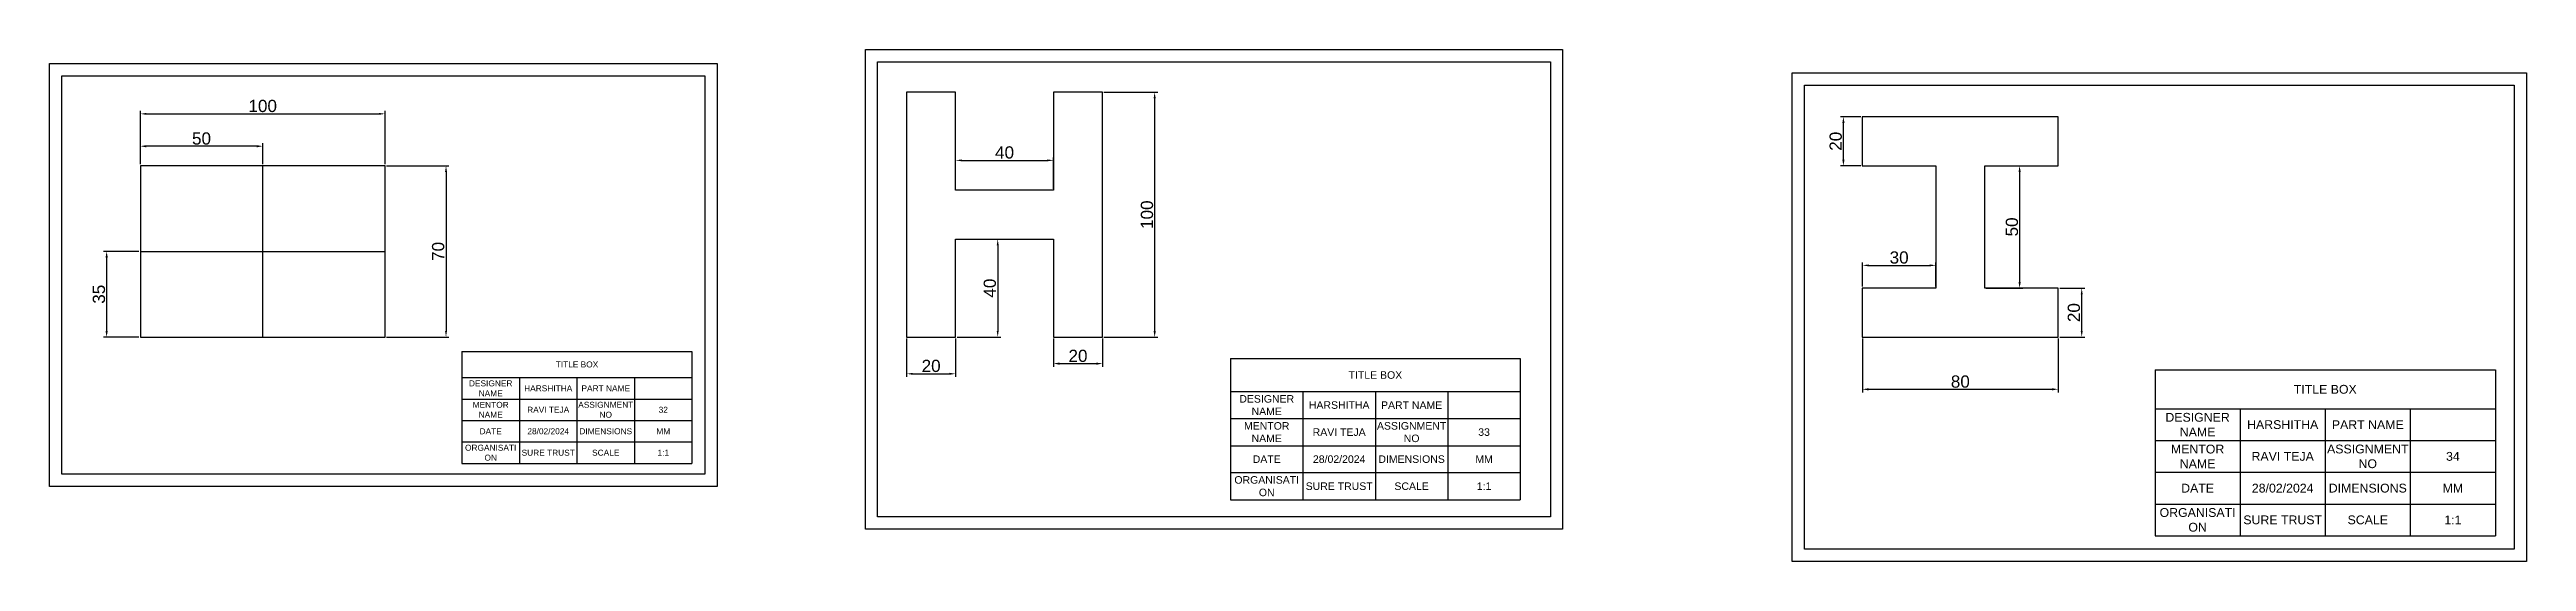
# Model space of a CAD drawing. Header units: millimetres. Extents: x -37 to 1830, y -92 to 119.
# Drawn here: x -37 to 975, y -92 to 117 of the extents above; entities that cross this region are included whole.
import ezdxf

# ---------------------------------------------------------------- set-up
doc = ezdxf.new("R2010")
doc.units = ezdxf.units.MM
doc.styles.get("Standard").update_dxf_attribs({"font": 'arial.ttf'})
doc.dimstyles.new('ISO-25', dxfattribs={"dimtxt": 5, "dimasz": 2.5, "dimexe": 1.25, "dimexo": 0.625, "dimtad": 1, "dimtxsty": 'Standard', "dimcen": 2.5, "dimclrd": 40, "dimclre": 40, "dimclrt": 40, "dimadec": 0, "dimazin": 0, "dimtfac": 1, "dimtmove": 0, "dimatfit": 3, "dimfxl": 1, "dimarcsym": 0})

# ---------------------------------------------------------------- blocks, each defined once
blk = doc.blocks.new('*D1')
at = {"color": 40, "lineweight": -2, "transparency": 16777216}
for p, q in [((703.6, -0.6), (703.6, -22.6)), ((783.6, -0.6), (783.6, -22.6)), ((706.1, -21.3), (781.1, -21.3))]:
    blk.add_line(p, q, dxfattribs=at)
at = {"color": 40, "transparency": 16777216}
for points in [[(706.1, -20.9), (706.1, -21.8), (703.6, -21.3)], [(781.1, -20.9), (781.1, -21.8), (783.6, -21.3)]]:
    blk.add_solid(points, dxfattribs=at)
at = {"layer": 'Defpoints', "color": 0, "transparency": 16777216}
for p in [(703.6, 0), (783.6, 0), (783.6, -21.3)]:
    blk.add_point(p, dxfattribs=at)
at = {"color": 40, "transparency": 16777216, "insert": (743.6, -18.2), "char_height": 5, "attachment_point": 5}
blk.add_mtext('80', dxfattribs=at)
blk = doc.blocks.new('*D2')
at = {"color": 40, "lineweight": -2, "transparency": 16777216}
for p, q in [((784.2, 20), (794.5, 20)), ((793.2, 2.5), (793.2, 17.5)), ((784.2, 0), (794.5, 0))]:
    blk.add_line(p, q, dxfattribs=at)
at = {"color": 40, "transparency": 16777216}
for points in [[(792.8, 17.5), (793.6, 17.5), (793.2, 20)], [(792.8, 2.5), (793.6, 2.5), (793.2, 0)]]:
    blk.add_solid(points, dxfattribs=at)
at = {"layer": 'Defpoints', "color": 0, "transparency": 16777216}
for p in [(783.6, 20), (793.2, 20), (783.6, 0)]:
    blk.add_point(p, dxfattribs=at)
at = {"color": 40, "transparency": 16777216, "insert": (790, 10), "char_height": 5, "attachment_point": 5, "rotation": 90}
blk.add_mtext('20', dxfattribs=at)
blk = doc.blocks.new('*D3')
at = {"color": 40, "lineweight": -2, "transparency": 16777216}
for p, q in [((754.2, 70), (769.1, 70)), ((767.8, 67.5), (767.8, 22.5)), ((754.2, 20), (769.1, 20))]:
    blk.add_line(p, q, dxfattribs=at)
at = {"color": 40, "transparency": 16777216}
for points in [[(767.4, 67.5), (768.3, 67.5), (767.8, 70)], [(767.4, 22.5), (768.3, 22.5), (767.8, 20)]]:
    blk.add_solid(points, dxfattribs=at)
at = {"layer": 'Defpoints', "color": 0, "transparency": 16777216}
for p in [(753.6, 70), (753.6, 20), (767.8, 20)]:
    blk.add_point(p, dxfattribs=at)
at = {"color": 40, "transparency": 16777216, "insert": (764.7, 45), "char_height": 5, "attachment_point": 5, "rotation": 90}
blk.add_mtext('50', dxfattribs=at)
blk = doc.blocks.new('*D4')
at = {"color": 40, "lineweight": -2, "transparency": 16777216}
for p, q in [((702.9, 90), (694.6, 90)), ((695.8, 87.5), (695.8, 72.5)), ((702.9, 70), (694.6, 70))]:
    blk.add_line(p, q, dxfattribs=at)
at = {"color": 40, "transparency": 16777216}
for points in [[(695.4, 87.5), (696.3, 87.5), (695.8, 90)], [(695.4, 72.5), (696.3, 72.5), (695.8, 70)]]:
    blk.add_solid(points, dxfattribs=at)
at = {"layer": 'Defpoints', "color": 0, "transparency": 16777216}
for p in [(703.6, 90), (695.8, 70), (703.6, 70)]:
    blk.add_point(p, dxfattribs=at)
at = {"color": 40, "transparency": 16777216, "insert": (692.7, 80), "char_height": 5, "attachment_point": 5, "rotation": 90}
blk.add_mtext('20', dxfattribs=at)
blk = doc.blocks.new('*D5')
at = {"color": 40, "lineweight": -2, "transparency": 16777216}
for p, q in [((703.6, 20.6), (703.6, 30.5)), ((733.6, 20.6), (733.6, 30.5)), ((706.1, 29.3), (731.1, 29.3))]:
    blk.add_line(p, q, dxfattribs=at)
at = {"color": 40, "transparency": 16777216}
for points in [[(706.1, 29.7), (706.1, 28.9), (703.6, 29.3)], [(731.1, 29.7), (731.1, 28.9), (733.6, 29.3)]]:
    blk.add_solid(points, dxfattribs=at)
at = {"layer": 'Defpoints', "color": 0, "transparency": 16777216}
for p in [(733.6, 29.3), (703.6, 20), (733.6, 20)]:
    blk.add_point(p, dxfattribs=at)
at = {"color": 40, "transparency": 16777216, "insert": (718.6, 32.5), "char_height": 5, "attachment_point": 5}
blk.add_mtext('30', dxfattribs=at)
blk = doc.blocks.new('*D6')
at = {"color": 40, "lineweight": -2, "transparency": 16777216}
for p, q in [((313.1, -0.6), (313.1, -16.3)), ((333.1, -0.6), (333.1, -16.3)), ((315.6, -15), (330.6, -15))]:
    blk.add_line(p, q, dxfattribs=at)
at = {"color": 40, "transparency": 16777216}
for points in [[(315.6, -14.6), (315.6, -15.4), (313.1, -15)], [(330.6, -14.6), (330.6, -15.4), (333.1, -15)]]:
    blk.add_solid(points, dxfattribs=at)
at = {"layer": 'Defpoints', "color": 0, "transparency": 16777216}
for p in [(313.1, 0), (333.1, 0), (333.1, -15)]:
    blk.add_point(p, dxfattribs=at)
at = {"color": 40, "transparency": 16777216, "insert": (323.1, -11.8), "char_height": 5, "attachment_point": 5}
blk.add_mtext('20', dxfattribs=at)
blk = doc.blocks.new('*D7')
at = {"color": 40, "lineweight": -2, "transparency": 16777216}
for p, q in [((393.7, 100), (415.7, 100)), ((414.4, 97.5), (414.4, 2.5)), ((393.7, 0), (415.7, 0))]:
    blk.add_line(p, q, dxfattribs=at)
at = {"color": 40, "transparency": 16777216}
for points in [[(414, 97.5), (414.9, 97.5), (414.4, 100)], [(414, 2.5), (414.9, 2.5), (414.4, 0)]]:
    blk.add_solid(points, dxfattribs=at)
at = {"layer": 'Defpoints', "color": 0, "transparency": 16777216}
for p in [(393.1, 100), (393.1, 0), (414.4, 0)]:
    blk.add_point(p, dxfattribs=at)
at = {"color": 40, "transparency": 16777216, "insert": (411.3, 50), "char_height": 5, "attachment_point": 5, "rotation": 90}
blk.add_mtext('100', dxfattribs=at)
blk = doc.blocks.new('*D8')
at = {"color": 40, "lineweight": -2, "transparency": 16777216}
for p, q in [((333.1, 60.6), (333.1, 73.4)), ((335.6, 72.2), (370.6, 72.2)), ((373.1, 60.6), (373.1, 73.4))]:
    blk.add_line(p, q, dxfattribs=at)
at = {"color": 40, "transparency": 16777216}
for points in [[(335.6, 72.6), (335.6, 71.8), (333.1, 72.2)], [(370.6, 72.6), (370.6, 71.8), (373.1, 72.2)]]:
    blk.add_solid(points, dxfattribs=at)
at = {"layer": 'Defpoints', "color": 0, "transparency": 16777216}
for p in [(373.1, 72.2), (333.1, 60), (373.1, 60)]:
    blk.add_point(p, dxfattribs=at)
at = {"color": 40, "transparency": 16777216, "insert": (353.1, 75.4), "char_height": 5, "attachment_point": 5}
blk.add_mtext('40', dxfattribs=at)
blk = doc.blocks.new('*D9')
at = {"color": 40, "lineweight": -2, "transparency": 16777216}
for p, q in [((333.7, 40), (351.6, 40)), ((350.3, 37.5), (350.3, 2.5)), ((333.7, 0), (351.6, 0))]:
    blk.add_line(p, q, dxfattribs=at)
at = {"color": 40, "transparency": 16777216}
for points in [[(349.9, 37.5), (350.7, 37.5), (350.3, 40)], [(349.9, 2.5), (350.7, 2.5), (350.3, 0)]]:
    blk.add_solid(points, dxfattribs=at)
at = {"layer": 'Defpoints', "color": 0, "transparency": 16777216}
for p in [(333.1, 40), (333.1, 0), (350.3, 0)]:
    blk.add_point(p, dxfattribs=at)
at = {"color": 40, "transparency": 16777216, "insert": (347.1, 20), "char_height": 5, "attachment_point": 5, "rotation": 90}
blk.add_mtext('40', dxfattribs=at)
blk = doc.blocks.new('*D10')
at = {"color": 40, "lineweight": -2, "transparency": 16777216}
for p, q in [((373.1, -0.6), (373.1, -12.1)), ((393.1, -0.6), (393.1, -12.1)), ((375.6, -10.8), (390.6, -10.8))]:
    blk.add_line(p, q, dxfattribs=at)
at = {"color": 40, "transparency": 16777216}
for points in [[(375.6, -10.4), (375.6, -11.3), (373.1, -10.8)], [(390.6, -10.4), (390.6, -11.3), (393.1, -10.8)]]:
    blk.add_solid(points, dxfattribs=at)
at = {"layer": 'Defpoints', "color": 0, "transparency": 16777216}
for p in [(373.1, 0), (393.1, 0), (393.1, -10.8)]:
    blk.add_point(p, dxfattribs=at)
at = {"color": 40, "transparency": 16777216, "insert": (383.1, -7.7), "char_height": 5, "attachment_point": 5}
blk.add_mtext('20', dxfattribs=at)
blk = doc.blocks.new('*D26')
at = {"color": 40, "lineweight": -2, "transparency": 16777216}
for p, q in [((0, 70.6), (0, 92.4)), ((2.5, 91.2), (97.5, 91.2)), ((100, 70.6), (100, 92.4))]:
    blk.add_line(p, q, dxfattribs=at)
at = {"color": 40, "transparency": 16777216}
for points in [[(2.5, 91.6), (2.5, 90.8), (0, 91.2)], [(97.5, 91.6), (97.5, 90.8), (100, 91.2)]]:
    blk.add_solid(points, dxfattribs=at)
at = {"layer": 'Defpoints', "color": 0, "transparency": 16777216}
for p in [(100, 91.2), (0, 70), (100, 70)]:
    blk.add_point(p, dxfattribs=at)
at = {"color": 40, "transparency": 16777216, "insert": (50, 94.4), "char_height": 5, "attachment_point": 5}
blk.add_mtext('100', dxfattribs=at)
blk = doc.blocks.new('*D27')
at = {"color": 40, "lineweight": -2, "transparency": 16777216}
for p, q in [((100.6, 70), (126.1, 70)), ((124.9, 67.5), (124.9, 2.5)), ((100.6, 0), (126.1, 0))]:
    blk.add_line(p, q, dxfattribs=at)
at = {"color": 40, "transparency": 16777216}
for points in [[(124.5, 67.5), (125.3, 67.5), (124.9, 70)], [(124.5, 2.5), (125.3, 2.5), (124.9, 0)]]:
    blk.add_solid(points, dxfattribs=at)
at = {"layer": 'Defpoints', "color": 0, "transparency": 16777216}
for p in [(100, 70), (100, 0), (124.9, 0)]:
    blk.add_point(p, dxfattribs=at)
at = {"color": 40, "transparency": 16777216, "insert": (121.7, 35), "char_height": 5, "attachment_point": 5, "rotation": 90}
blk.add_mtext('70', dxfattribs=at)
blk = doc.blocks.new('*D28')
at = {"color": 40, "lineweight": -2, "transparency": 16777216}
for p, q in [((0, 70.6), (0, 79.2)), ((47.5, 78), (2.5, 78)), ((50, 70.6), (50, 79.2))]:
    blk.add_line(p, q, dxfattribs=at)
at = {"color": 40, "transparency": 16777216}
for points in [[(2.5, 78.4), (2.5, 77.5), (0, 78)], [(47.5, 78.4), (47.5, 77.5), (50, 78)]]:
    blk.add_solid(points, dxfattribs=at)
at = {"layer": 'Defpoints', "color": 0, "transparency": 16777216}
for p in [(0, 78), (0, 70), (50, 70)]:
    blk.add_point(p, dxfattribs=at)
at = {"color": 40, "transparency": 16777216, "insert": (25, 81.1), "char_height": 5, "attachment_point": 5}
blk.add_mtext('50', dxfattribs=at)
blk = doc.blocks.new('*D29')
at = {"color": 40, "lineweight": -2, "transparency": 16777216}
for p, q in [((-0.6, 35), (-15, 35)), ((-13.8, 32.5), (-13.8, 2.5)), ((-0.6, 0), (-15, 0))]:
    blk.add_line(p, q, dxfattribs=at)
at = {"color": 40, "transparency": 16777216}
for points in [[(-14.2, 32.5), (-13.3, 32.5), (-13.8, 35)], [(-14.2, 2.5), (-13.3, 2.5), (-13.8, 0)]]:
    blk.add_solid(points, dxfattribs=at)
at = {"layer": 'Defpoints', "color": 0, "transparency": 16777216}
for p in [(0, 35), (0, 0), (-13.8, 0)]:
    blk.add_point(p, dxfattribs=at)
at = {"color": 40, "transparency": 16777216, "insert": (-16.9, 17.5), "char_height": 5, "attachment_point": 5, "rotation": 90}
blk.add_mtext('35', dxfattribs=at)
blk = doc.blocks.new('*T31')
at = {"color": 0, "linetype": 'ByBlock', "lineweight": -2, "transparency": 16777216}
for p, q in [((0, 0), (94, 0)), ((0, 0), (0, -45.8)), ((94, 0), (94, -45.8)), ((0, -10.7), (94, -10.7)), ((0, -19.5), (94, -19.5)), ((23.5, -10.7), (23.5, -45.8)), ((47, -10.7), (47, -45.8)), ((70.5, -10.7), (70.5, -45.8)), ((0, -28.3), (94, -28.3)), ((0, -37), (94, -37)), ((0, -45.8), (94, -45.8))]:
    blk.add_line(p, q, dxfattribs=at)
blk = doc.blocks.new('*T32')
at = {"color": 0, "linetype": 'ByBlock', "lineweight": -2, "transparency": 16777216}
for p, q in [((0, 0), (118.4, 0)), ((0, 0), (0, -57.7)), ((118.4, 0), (118.4, -57.7)), ((0, -13.5), (118.4, -13.5)), ((29.6, -13.5), (29.6, -57.7)), ((59.2, -13.5), (59.2, -57.7)), ((88.8, -13.5), (88.8, -57.7)), ((0, -24.5), (118.4, -24.5)), ((0, -35.6), (118.4, -35.6)), ((0, -46.6), (118.4, -46.6)), ((0, -57.7), (118.4, -57.7))]:
    blk.add_line(p, q, dxfattribs=at)
blk = doc.blocks.new('*T33')
at = {"color": 0, "linetype": 'ByBlock', "lineweight": -2, "transparency": 16777216}
for p, q in [((0, 0), (139.1, 0)), ((0, 0), (0, -67.7)), ((139.1, 0), (139.1, -67.7)), ((0, -15.9), (139.1, -15.9)), ((34.8, -15.9), (34.8, -67.7)), ((69.5, -15.9), (69.5, -67.7)), ((104.3, -15.9), (104.3, -67.7)), ((0, -28.8), (139.1, -28.8)), ((0, -41.8), (139.1, -41.8)), ((0, -54.8), (139.1, -54.8)), ((0, -67.7), (139.1, -67.7))]:
    blk.add_line(p, q, dxfattribs=at)

msp = doc.modelspace()

# ---------------------------------------------------------------- linework, layer by layer
for p, q in [((333.058, 100), (313.058, 100)), ((313.058, 100), (313.058, 0)), ((333.058, 60), (333.058, 100)), ((393.058, 100), (373.058, 100)), ((373.058, 100), (373.058, 60)), ((393.058, 0), (393.058, 100)), ((783.564, 90), (703.564, 90)), ((703.564, 90), (703.564, 70)), ((783.564, 70), (783.564, 90)), ((783.564, 90), (783.564, 90)), ((100, 70), (0, 70)), ((0, 70), (0, 0)), ((50, 0), (50, 70)), ((100, 0), (100, 70)), ((703.564, 70), (733.564, 70)), ((733.564, 70), (733.564, 20)), ((753.564, 20), (753.564, 70)), ((753.564, 70), (783.564, 70)), ((373.058, 60), (333.058, 60)), ((0, 35), (100, 35)), ((333.058, 0), (333.058, 40)), ((333.058, 40), (373.058, 40)), ((373.058, 40), (373.058, 0)), ((733.564, 20), (703.564, 20)), ((703.564, 20), (703.564, 0)), ((783.564, 20), (753.564, 20)), ((783.564, 0), (783.564, 20)), ((0, 0), (100, 0)), ((313.058, 0), (333.058, 0)), ((373.058, 0), (393.058, 0)), ((703.564, 0), (783.564, 0))]:
    msp.add_line(p, q)
for points in [[(-37.097, 111.73), (235.67, 111.73), (235.67, -61.021), (-37.097, -61.021)], [(296.24, 117.475), (581.122, 117.475), (581.122, -78.498), (296.24, -78.498)], [(301.24, 112.475), (576.122, 112.475), (576.122, -73.498), (301.24, -73.498)], [(-32.097, 106.73), (230.67, 106.73), (230.67, -56.021), (-32.097, -56.021)], [(674.935, 107.975), (974.912, 107.975), (974.912, -91.666), (674.935, -91.666)], [(679.935, 102.975), (969.912, 102.975), (969.912, -86.666), (679.935, -86.666)]]:
    msp.add_lwpolyline(points, close=True)

# ---------------------------------------------------------------- block references
for name, p in [('*T31', (131.393, -5.835)), ('*T32', (445.415, -8.77)), ('*T33', (823.158, -13.436))]:
    msp.add_blockref(name, p)

# ---------------------------------------------------------------- texts
at = {"attachment_point": 5}
for s, width, gutter_width, insert, char_height in [('TITLE BOX', 94.02027, 12.181, (178.403, -11.194), 2.4361), ('DESIGNER NAME', 23.50507, 12.181, (143.145, -20.939), 2.43614), ('HARSHITHA', 23.50507, 12.181, (166.651, -20.939), 2.4361), ('PART NAME', 23.50507, 12.181, (190.156, -20.939), 2.4361), ('TITLE BOX', 118.40578, 15.34, (504.618, -15.52), 3.068), ('TITLE BOX', 139.07761, 18.018, (892.697, -21.364), 3.6036), ('MENTOR NAME', 23.50507, 12.181, (143.145, -29.709), 2.43614), ('RAVI TEJA', 23.50507, 12.181, (166.651, -29.709), 2.4361), ('ASSIGNMENT NO', 23.50507, 12.181, (190.156, -29.709), 2.43614), ('32', 23.50507, 12.181, (213.661, -29.709), 2.4361), ('DESIGNER NAME', 29.60144, 15.34, (460.216, -27.792), 3.06799), ('HARSHITHA', 29.60144, 15.34, (489.817, -27.792), 3.068), ('PART NAME', 29.60144, 15.34, (519.419, -27.792), 3.068), ('DATE', 23.50507, 12.181, (143.145, -38.479), 2.4361), ('28/02/2024', 23.50507, 12.181, (166.651, -38.479), 2.4361), ('DIMENSIONS', 23.50507, 12.181, (190.156, -38.479), 2.4361), ('MM', 23.50507, 12.181, (213.661, -38.479), 2.4361), ('MENTOR NAME', 29.60144, 15.34, (460.216, -38.836), 3.06799), ('RAVI TEJA', 29.60144, 15.34, (489.817, -38.836), 3.068), ('ASSIGNMENT NO', 29.60144, 15.34, (519.419, -38.836), 3.06799), ('33', 29.60144, 15.34, (549.02, -38.836), 3.068), ('DESIGNER NAME', 34.7694, 18.018, (840.543, -35.778), 3.60361), ('HARSHITHA', 34.7694, 18.018, (875.312, -35.778), 3.6036), ('PART NAME', 34.7694, 18.018, (910.082, -35.778), 3.6036), ('ORGANISATI\\PON', 23.50507, 12.181, (143.145, -47.249), 2.4361), ('SURE TRUST', 23.50507, 12.181, (166.651, -47.249), 2.4361), ('SCALE', 23.50507, 12.181, (190.156, -47.249), 2.4361), ('1:1', 23.50507, 12.181, (213.661, -47.249), 2.4361), ('DATE', 29.60144, 15.34, (460.216, -49.881), 3.068), ('28/02/2024', 29.60144, 15.34, (489.817, -49.881), 3.068), ('DIMENSIONS', 29.60144, 15.34, (519.419, -49.881), 3.068), ('MM', 29.60144, 15.34, (549.02, -49.881), 3.068), ('MENTOR NAME', 34.7694, 18.018, (840.543, -48.751), 3.60361), ('RAVI TEJA', 34.7694, 18.018, (875.312, -48.751), 3.6036), ('ASSIGNMENT NO', 34.7694, 18.018, (910.082, -48.751), 3.60361), ('34', 34.7694, 18.018, (944.851, -48.751), 3.6036), ('ORGANISATI\\PON', 29.60144, 15.34, (460.216, -60.926), 3.068), ('SURE TRUST', 29.60144, 15.34, (489.817, -60.926), 3.068), ('SCALE', 29.60144, 15.34, (519.419, -60.926), 3.068), ('1:1', 29.60144, 15.34, (549.02, -60.926), 3.068), ('DATE', 34.7694, 18.018, (840.543, -61.724), 3.6036), ('28/02/2024', 34.7694, 18.018, (875.312, -61.724), 3.6036), ('DIMENSIONS', 34.7694, 18.018, (910.082, -61.724), 3.6036), ('MM', 34.7694, 18.018, (944.851, -61.724), 3.6036), ('ORGANISATI\\PON', 34.7694, 18.018, (840.543, -74.697), 3.6036), ('SURE TRUST', 34.7694, 18.018, (875.312, -74.697), 3.6036), ('SCALE', 34.7694, 18.018, (910.082, -74.697), 3.6036), ('1:1', 34.7694, 18.018, (944.851, -74.697), 3.6036)]:
    msp.add_mtext_dynamic_manual_height_columns(s, width=width, gutter_width=gutter_width, heights=[0], dxfattribs=dict(at, insert=insert, char_height=char_height))

# ---------------------------------------------------------------- dimensions: what is measured, and where the dimension line sits
dim = msp.add_linear_dim(base=(100, 91.192), p1=(0, 70), p2=(100, 70), dimstyle='ISO-25')
dim.commit()
dim.dimension.update_dxf_attribs({"geometry": '*D26', "text_midpoint": (50, 91.192), "dimtype": 160})
for base, p1, p2, picture, middle in [((414.446, 0), (393.058, 100), (393.058, 0), '*D7', (411.268, 50)), ((695.84, 70), (703.564, 90), (703.564, 70), '*D4', (692.662, 80)), ((124.883, 0), (100, 70), (100, 0), '*D27', (121.705, 35)), ((767.841, 20), (753.564, 70), (753.564, 20), '*D3', (764.663, 45)), ((-13.761, 0), (0, 35), (0, 0), '*D29', (-16.941, 17.5)), ((350.313, 0), (333.058, 40), (333.058, 0), '*D9', (347.135, 20)), ((793.209, 20), (783.564, 0), (783.564, 20), '*D2', (790.031, 10))]:
    dim = msp.add_linear_dim(base=base, p1=p1, p2=p2, angle=90, dimstyle='ISO-25')
    dim.commit()
    dim.dimension.update_dxf_attribs({"geometry": picture, "text_midpoint": middle})
for base, p1, p2, picture, middle in [((0, 77.965), (50, 70), (0, 70), '*D28', (25, 81.143)), ((373.058, 72.195), (333.058, 60), (373.058, 60), '*D8', (353.058, 75.373)), ((733.564, 29.293), (703.564, 20), (733.564, 20), '*D5', (718.564, 32.473)), ((333.058, -15.016), (313.058, 0), (333.058, 0), '*D6', (323.058, -11.838)), ((393.058, -10.845), (373.058, 0), (393.058, 0), '*D10', (383.058, -7.667)), ((783.564, -21.343), (703.564, 0), (783.564, 0), '*D1', (743.564, -18.166))]:
    dim = msp.add_linear_dim(base=base, p1=p1, p2=p2, dimstyle='ISO-25')
    dim.commit()
    dim.dimension.update_dxf_attribs({"geometry": picture, "text_midpoint": middle})

doc.saveas('drawing.dxf')
